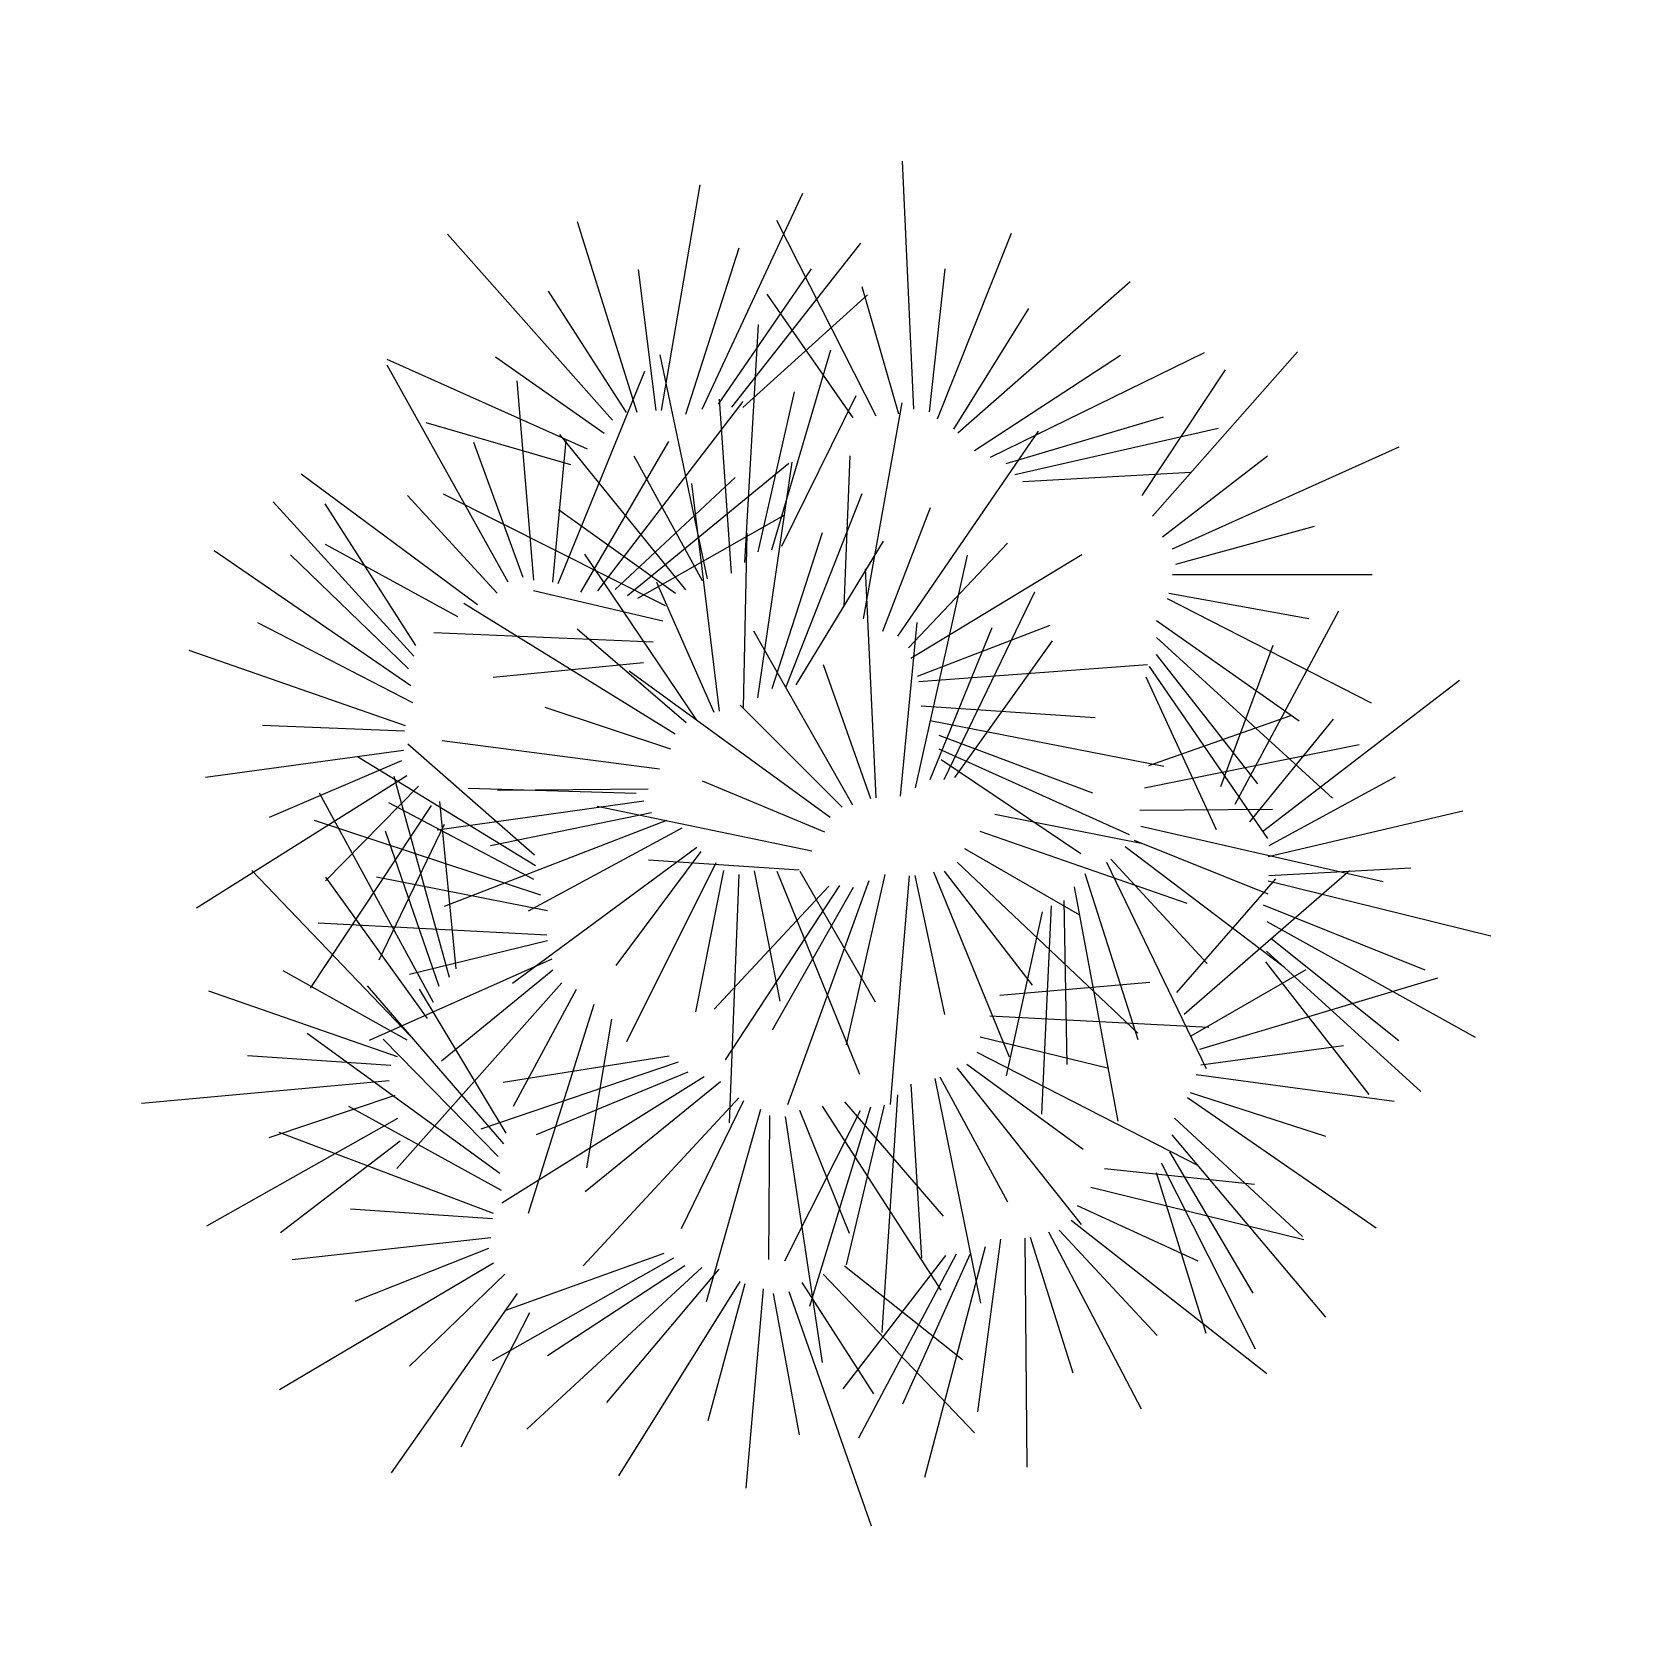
# Model space of a CAD drawing. Extents: x 27.79 to 30.71, y 14.97 to 17.86.
import ezdxf

# ---------------------------------------------------------------- set-up
doc = ezdxf.new("R2010")
doc.units = 0
doc.layers.get('0').update_dxf_attribs({"linetype": 'CONTINUOUS'})

# ---------------------------------------------------------------- blocks, each defined once
blk = doc.blocks.new('F5')
for p, q in [((0.0298, 0.3421), (-0.0893, 1.1452)), ((-0.0446, 0.2528), (-0.3868, 1.1154)), ((0.0595, 0.3718), (0.0744, 1.0262)), ((-0.0149, 0.3123), (-0.1488, 0.937)), ((-0.1488, 0.1339), (-0.6844, 0.8477)), ((-0.0744, 0.1933), (-0.4017, 0.7882)), ((-0.1637, 0.119), (-0.61, 0.4462)), ((-0.2083, 0.0595), (-0.9075, 0.4016)), ((-0.238, 0.0297), (-0.7885, 0.1339)), ((-0.2529, -0.0297), (-1.22, 0)), ((-0.238, -0.0892), (-0.7439, -0.1933)), ((-0.238, -0.1785), (-1.0266, -0.5057)), ((-0.238, -0.2677), (-0.7439, -0.5652))]:
    blk.add_line(p, q)

msp = doc.modelspace()

# ---------------------------------------------------------------- block references
at = {"xscale": 0.4637631308077016, "yscale": 0.4637631308077016, "zscale": 0.4637631308077016}
for p, rotation in [((28.9325, 17.0845), 313.3942728824379), ((29.4086, 17.0638), 274.4002875665648), ((28.7255, 16.7741), 300.8812047647829), ((29.0498, 16.7879), 335.0640212875802), ((29.7536, 16.8638), 206.0414804185258), ((29.0636, 16.5465), 330.0670289953587), ((29.3051, 16.6638), 237.313891280833), ((29.3396, 16.3879), 325.7227951139931), ((28.5599, 16.5948), 33.90782304015157), ((29.933, 16.3327), 219.2608933222026), ((29.6777, 16.4362), 168.9014676148547), ((29.3672, 16.4293), 138.3549468827631), ((28.8152, 16.243), 50.081892940922), ((28.553, 15.9947), 6.931850460940064), ((29.0567, 16.4569), 89.54869971123426), ((29.795, 15.9741), 198.4287413144487), ((29.3879, 16.0568), 154.5845941007083), ((28.7186, 15.712), 32.37130660270115), ((29.1188, 16.0154), 100.3085079764363), ((29.5673, 15.774), 143.6624330526714), ((29.105, 15.6913), 111.079698951478)]:
    msp.add_blockref('F5', p, dxfattribs=dict(at, rotation=rotation))

doc.saveas('drawing.dxf')
